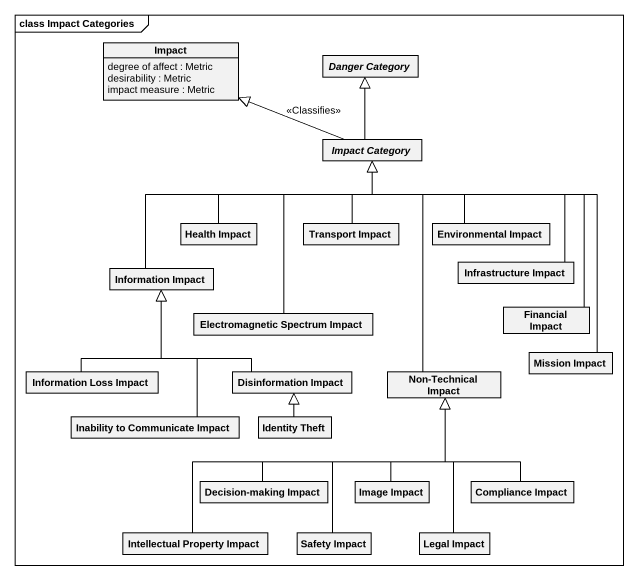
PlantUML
@startuml
mainframe class Impact Categories
hide circle
hide empty members
class Impact {
  degree of affect : Metric
  desirability : Metric
  impact measure : Metric
}
abstract class "Danger Category" as Danger_Category
abstract class "Impact Category" as Impact_Category
class "Health Impact" as Health_Impact
class "Transport Impact" as Transport_Impact
class "Environmental Impact" as Environmental_Impact
class "Information Impact" as Information_Impact
class "Infrastructure Impact" as Infrastructure_Impact
class "Electromagnetic Spectrum Impact" as Electromagnetic_Spectrum
class "Financial Impact" as Financial_Impact
class "Mission Impact" as Mission_Impact
class "Information Loss Impact" as Information_Loss_Impact
class "Disinformation Impact" as Disinformation_Impact
class "Non-Technical Impact" as Non_Technical_Impact
class "Inability to Communicate Impact" as Inability_to_Communicate
class "Identity Theft" as Identity_Theft
class "Decision-making Impact" as Decision_making_Impact
class "Image Impact" as Image_Impact
class "Compliance Impact" as Compliance_Impact
class "Intellectual Property Impact" as Intellectual_Property_Impact
class "Safety Impact" as Safety_Impact
class "Legal Impact" as Legal_Impact
Impact_Category -left-|> Impact : <<Classifies>>
Impact_Category -up-|> Danger_Category
Health_Impact -right-|> Impact_Category
Transport_Impact -up-|> Impact_Category
Environmental_Impact -up-|> Impact_Category
Information_Impact -up-|> Impact_Category
Infrastructure_Impact -up-|> Impact_Category
Electromagnetic_Spectrum -up-|> Impact_Category
Financial_Impact -up-|> Impact_Category
Mission_Impact -up-|> Impact_Category
Information_Loss_Impact -up-|> Information_Impact
Disinformation_Impact -up-|> Information_Impact
Non_Technical_Impact -up-|> Impact_Category
Inability_to_Communicate -up-|> Information_Impact
Identity_Theft -up-|> Disinformation_Impact
Decision_making_Impact -right-|> Non_Technical_Impact
Image_Impact -up-|> Non_Technical_Impact
Compliance_Impact -up-|> Non_Technical_Impact
Intellectual_Property_Impact -up-|> Non_Technical_Impact
Safety_Impact -up-|> Non_Technical_Impact
Legal_Impact -up-|> Non_Technical_Impact
@enduml
